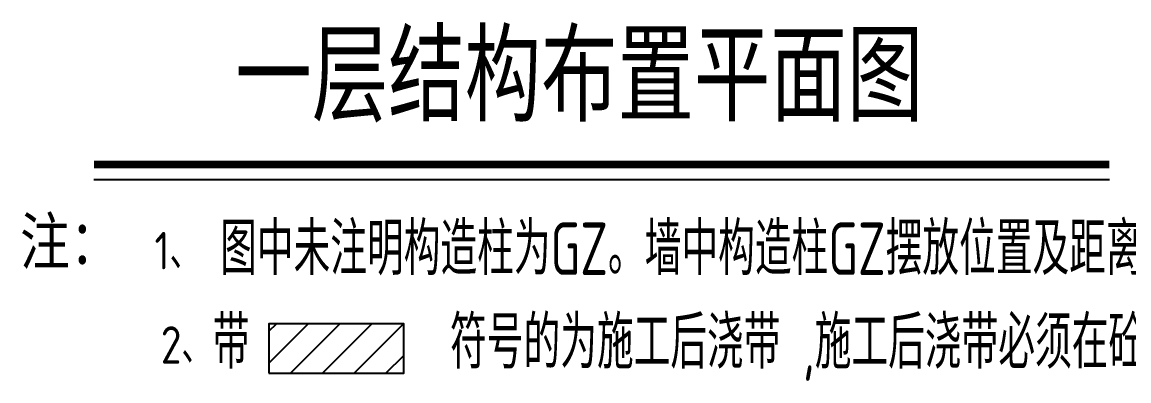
# Model space of a CAD drawing. Extents: x -2331248 to -1198620, y -977263 to -545844.
# Drawn here: x -1867155 to -1859769, y -754612 to -752220 of the extents above; entities that cross this region are included whole.
import ezdxf
from ezdxf.enums import TextEntityAlignment as Align

# ---------------------------------------------------------------- set-up
doc = ezdxf.new("R2010")
doc.units = 0
doc.header["$LTSCALE"] = 1000
doc.header["$MEASUREMENT"] = 0
for name, color, linetype in [('HJD', 190, 'CONTINUOUS'), ('TEXT', 7, 'CONTINUOUS'), ('THICK', 6, 'CONTINUOUS'), ('THIN', 7, 'CONTINUOUS'), ('中文', 7, 'CONTINUOUS')]:
    doc.layers.add(name, color=color, linetype=linetype)
doc.styles.add('HZ', font='tssdeng.shx', dxfattribs={"width": 0.8, "bigfont": 'tssdchn.shx'})
doc.styles.add('TSSD_NORM', font='Tssdeng.shx', dxfattribs={"width": 0.7, "bigfont": 'hztxt.shx'})
doc.styles.add('TSSD_REIN', font='Tssdeng.shx', dxfattribs={"width": 0.7, "bigfont": 'hztxt.shx'})

msp = doc.modelspace()

# ---------------------------------------------------------------- hatches: boundary and pattern name
at = {"layer": 'HJD'}
h = msp.add_hatch(dxfattribs=at)
h.set_pattern_fill('LINE', color=256, scale=1200, angle=45, style=0)
h.set_pattern_definition([(45, (-1914064.74, -589008.72), (-106.06602, 106.06602), [])])
h.paths.add_polyline_path([(-1865508.4, -754230.8), (-1865508.4, -754560.8), (-1864608.4, -754560.8), (-1864608.4, -754230.8)])

# ---------------------------------------------------------------- linework, layer by layer
msp.add_lwpolyline([(-1865508.4, -754560.8), (-1864608.4, -754560.8), (-1864608.4, -754230.8), (-1865508.4, -754230.8)], close=True, dxfattribs=at)
at = {"layer": 'THICK', "const_width": 50}
msp.add_lwpolyline([(-1866675.8, -753168.8), (-1859898.6, -753168.8)], dxfattribs=at)
at = {"layer": 'THIN'}
msp.add_lwpolyline([(-1866675.8, -753268.8), (-1859898.6, -753268.8)], dxfattribs=at)

# ---------------------------------------------------------------- texts
at = {"layer": 'TEXT', "style": 'TSSD_NORM', "width": 0.85}
msp.add_text('一层结构布置平面图', height=600, dxfattribs=at).set_placement((-1865731.4, -753063), align=Align.BOTTOM_LEFT)
at = {"layer": '中文', "style": 'HZ'}
msp.add_text('注：', height=350, dxfattribs=at).set_placement((-1866503.7, -753869), align=Align.RIGHT)
at = {"layer": '中文'}
for s, height, style, width, p in [('图中未注明构造柱为GZ。墙中构造柱GZ摆放位置及距离按总说明施工。', 350, 'TSSD_REIN', 0.7, (-1865833.2, -753906)), ('带         符号的为施工后浇带 ,施工后浇带必须在砼浇注后二个月方可封没。用比设计砼强度等级高一级的砼浇灌。', 350, 'TSSD_REIN', 0.7, (-1865882.2, -754530.5)), ('2、', 250, 'HZ', 0.85, (-1866229.7, -754498.2))]:
    msp.add_text(s, height=height, dxfattribs=dict(at, style=style, width=width)).set_placement(p)
at = {"layer": '中文', "style": 'HZ', "width": 0.85}
msp.add_text('1、', height=250, dxfattribs=at).set_placement((-1865968.1, -753868.6), align=Align.RIGHT)

doc.saveas('drawing.dxf')
